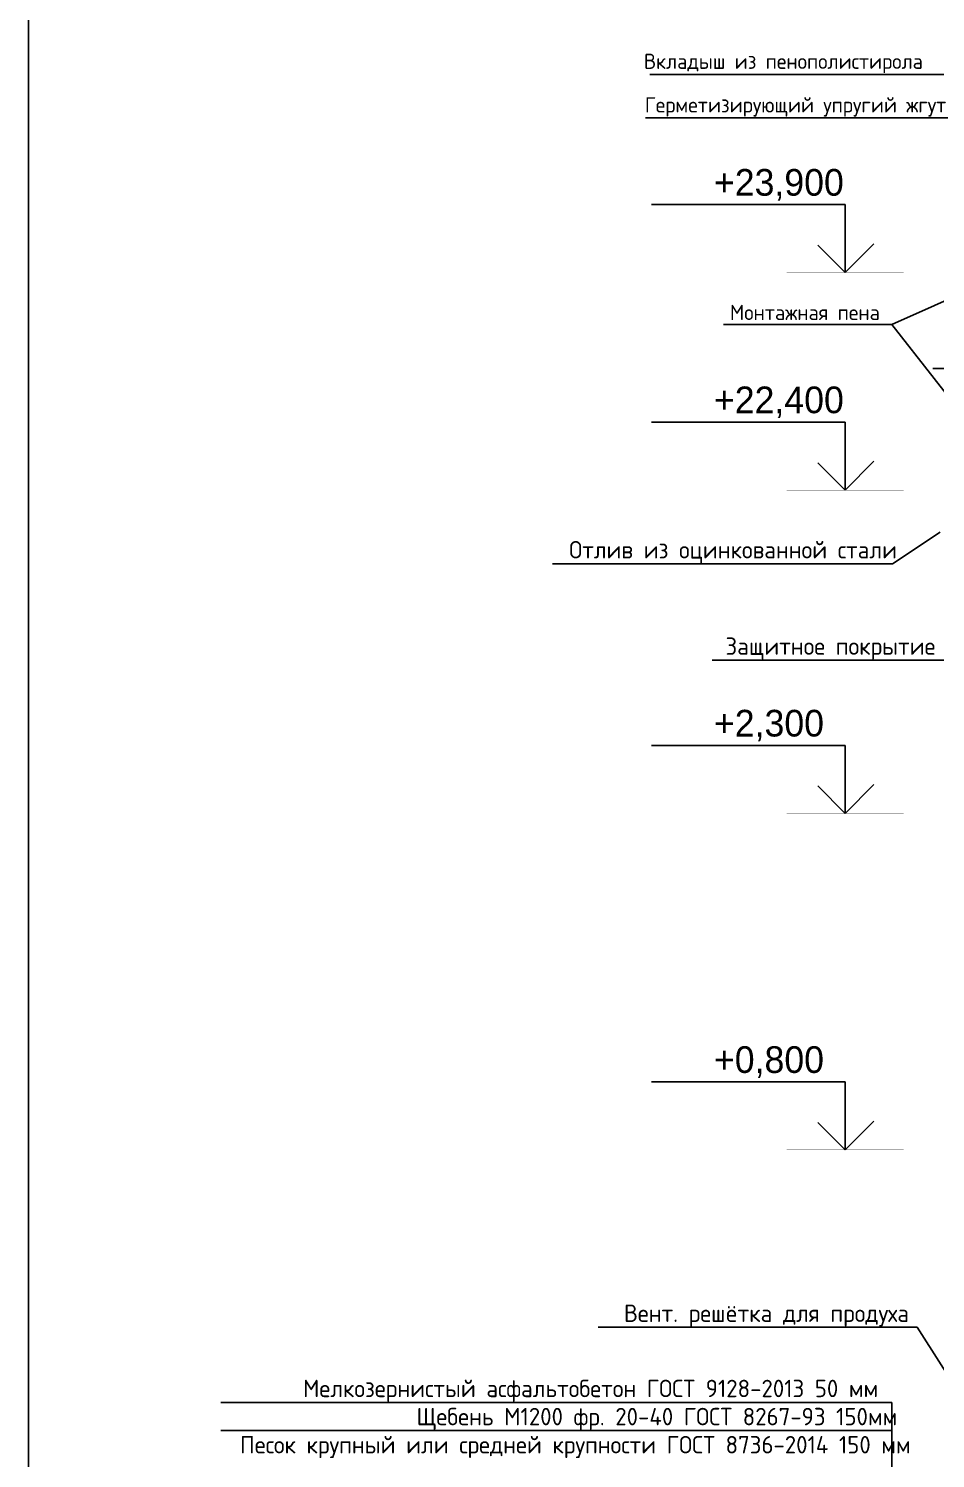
# Model space of a CAD drawing. Header units: millimetres. Extents: x -10163 to 1081624, y -5450 to 230390.
# Drawn here: x 415302 to 436117, y 62884 to 95718 of the extents above; entities that cross this region are included whole.
import ezdxf
from ezdxf.enums import TextEntityAlignment as Align

# ---------------------------------------------------------------- set-up
doc = ezdxf.new("R2010")
doc.units = ezdxf.units.MM
for name, color, linetype in [('0разрез', 7, 'Continuous'), ('ВЫНОСКИ_Р_СТ', 130, 'Continuous'), ('РАЗДЕЛИТ_ЛИНИИ', 150, 'Continuous')]:
    doc.layers.add(name, color=color, linetype=linetype)
doc.layers.add('RAZMER', color=250, linetype='Continuous', lineweight=13)
doc.styles.add('GOST-2.304_Type-B', font='GOST Common.ttf')
doc.styles.add('ГОСТ', font='GOST Common.ttf', dxfattribs={"height": 400})
doc.styles.add('Чертеж250', font='ofont.ru_GOST type B.ttf', dxfattribs={"height": 250})

msp = doc.modelspace()

# ---------------------------------------------------------------- linework, layer by layer
for p, q in [((434044.679, 91674.776), (429597.648, 91674.776)), ((434044.679, 90114.856), (434044.679, 91674.776)), ((434044.679, 90114.856), (433415.266, 90744.27)), ((434044.679, 90114.856), (434705.821, 90775.998)), ((434044.679, 86679.986), (429597.648, 86679.986)), ((434044.679, 85120.067), (434044.679, 86679.986)), ((434044.679, 85120.067), (433415.266, 85749.48)), ((434044.679, 85120.067), (434705.821, 85781.209)), ((434044.679, 79255.355), (429597.648, 79255.355)), ((434044.679, 77695.436), (434044.679, 79255.355)), ((434044.679, 77695.436), (433415.266, 78324.849)), ((434044.679, 77695.436), (434705.821, 78356.578)), ((434044.679, 71529.457), (429597.648, 71529.457)), ((434044.679, 69969.538), (434044.679, 71529.457)), ((434044.679, 69969.538), (433415.266, 70598.951)), ((434044.679, 69969.538), (434705.821, 70630.68))]:
    msp.add_line(p, q)
at = {"ltscale": 10}
msp.add_lwpolyline([(415302.299, 43045.632), (458408.84, 43045.632), (458408.84, 119661.707), (415302.299, 119661.707)], close=True, dxfattribs=at)
at = {"ltscale": 10, "const_width": 10}
for points in [[(432701.396, 90114.856), (435387.961, 90114.856)], [(432701.396, 85120.067), (435387.961, 85120.067)], [(432701.396, 77695.436), (435387.961, 77695.436)], [(432701.396, 69969.538), (435387.961, 69969.538)]]:
    msp.add_lwpolyline(points, dxfattribs=at)
at = {"layer": '0разрез'}
for p, q in [((435699.169, 65897.139), (428380.137, 65897.139)), ((437327.934, 63325.972), (435699.169, 65897.139))]:
    msp.add_line(p, q, dxfattribs=at)
for points in [[(439012.779, 93163.029), (436457.298, 94665.669), (429563.765, 94665.669)], [(437159.184, 93226.592), (436479.665, 93665.838), (429464.356, 93665.838)], [(437986.375, 90197.823), (435118.408, 88919.953)], [(435118.408, 88919.953), (431256.868, 88919.953)], [(438030.586, 85202.102), (435118.408, 88919.953)], [(436228.263, 84150.079), (435129.526, 83430.282), (427331.235, 83430.282)], [(437116.541, 80646.699), (436466.193, 81216.938), (430990.162, 81216.938)]]:
    msp.add_lwpolyline(points, dxfattribs=at)
at = {"layer": 'ВЫНОСКИ_Р_СТ', "color": 0}
for p, q in [((435117.19, 64169.767), (419718.421, 64169.767)), ((435117.19, 58502.822), (435117.19, 64169.767)), ((435117.19, 63523.927), (419718.421, 63523.927))]:
    msp.add_line(p, q, dxfattribs=at)
at = {"layer": 'РАЗДЕЛИТ_ЛИНИИ', "color": 0}
msp.add_line((436060.565, 87915.954), (438227.934, 87915.954), dxfattribs=at)

# ---------------------------------------------------------------- texts
at = {"style": 'Чертеж250'}
for s, p in [('+23,900', (431034.351, 91880.871)), ('+22,400', (431034.351, 86886.081)), ('+2,300', (431034.351, 79461.45)), ('+0,800', (431034.351, 71735.552))]:
    msp.add_text(s, height=612, dxfattribs=at).set_placement(p)
at = {"layer": 'RAZMER', "color": 0, "style": 'GOST-2.304_Type-B'}
msp.add_text('Монтажная пена', height=350, dxfattribs=at).set_placement((431401.669, 88919.953), align=Align.BOTTOM_LEFT)
at = {"layer": 'ВЫНОСКИ_Р_СТ', "color": 0}
for s, height, style, p in [('Вкладыш из пенополистирола', 350, 'GOST-2.304_Type-B', (429426.337, 94687.007)), ('Герметизирующий упругий жгут', 350, 'GOST-2.304_Type-B', (429448.704, 93687.175)), ('Отлив из оцинкованной стали', 400, 'ГОСТ', (427711.802, 83430.282)), ('Защитное покрытие', 400, 'ГОСТ', (431298.527, 81216.938)), ('Вент. решётка для продуха ', 400, 'ГОСТ', (428967.633, 65897.139)), ('Мелкозернистый асфальтобетон ГОСТ 9128-2013 50 мм', 400, 'ГОСТ', (421601.937, 64169.767)), ('Щебень М1200 фр. 20-40 ГОСТ 8267-93 150мм ', 400, 'ГОСТ', (424206.974, 63523.927)), ('Песок крупный или средней крупности ГОСТ 8736-2014 150 мм ', 400, 'ГОСТ', (420155.978, 62878.087))]:
    msp.add_text(s, height=height, dxfattribs=dict(at, style=style)).set_placement(p, align=Align.BOTTOM_LEFT)

doc.saveas('drawing.dxf')
